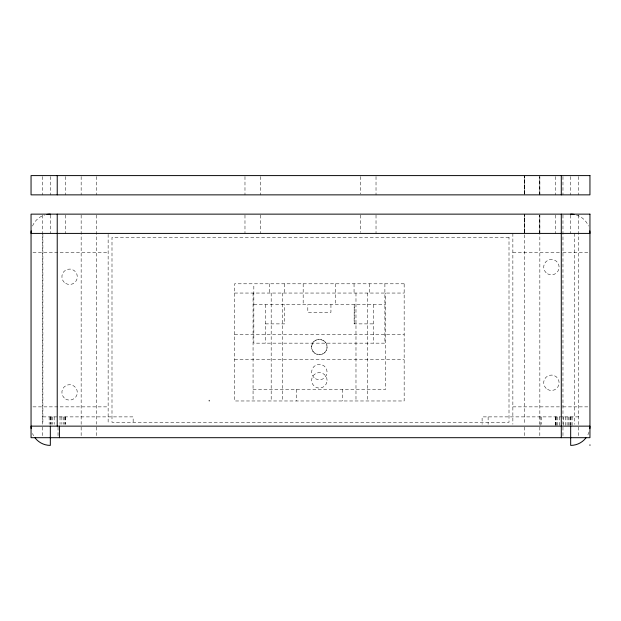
<?xml version="1.0" encoding="UTF-8"?>
<svg xmlns="http://www.w3.org/2000/svg" width="621" height="621" viewBox="0 0 621 621"><rect width="100%" height="100%" fill="white"/><g stroke="black" fill="none" stroke-linecap="round" stroke-linejoin="round"><path stroke-width="0.47" stroke-dasharray="3.1 2.33" d="M32.975 252.685L108.139 252.685M512.861 252.685L562.005 252.685M562.968 252.685L589.95 252.685M234.559 293.05L404.162 293.05M253.834 304.608L384.888 304.608M265.4 323.883L284.674 323.883L284.674 304.608M354.203 323.883L354.203 304.608L354.125 323.883L373.322 323.883M234.559 334.292L404.162 334.292M234.559 359.73L404.162 359.73M253.065 389.414L385.657 389.414L385.657 293.05M32.975 406.864L108.139 406.864M512.861 406.864L562.005 406.864M562.968 406.864L589.95 406.864M42.888 416.885L133.158 416.885L133.158 424.283M578.663 416.885L482.113 416.885L482.113 424.283M578.384 176.558L578.384 194.862M578.384 215.099L578.384 426.138M578.384 427.101L578.384 437.696M574.34 233.411L574.34 424.283M572.104 416.885L572.104 426.138M570.955 416.885L570.955 426.138M570.676 176.558L570.676 194.862M570.676 215.099L570.676 233.411M570.691 416.885L570.691 426.138M569.923 416.885L569.923 426.138M568.696 416.885L568.696 426.138M567.097 416.885L567.097 426.138M565.242 416.885L565.242 426.138M563.247 416.885L563.247 426.138M562.968 176.558L562.968 194.862M562.968 215.099L562.968 424.197M562.968 427.101L562.968 437.696M559.389 416.885L559.389 426.138M557.79 416.885L557.79 426.138M556.563 416.885L556.563 426.138M555.795 416.885L555.795 426.138M555.531 416.885L555.531 426.138M555.259 176.558L555.259 194.862M555.259 215.099L555.259 233.411M555.259 416.885L555.259 424.283M541.729 416.885L541.729 424.283M540.115 416.885L540.115 426.138M539.843 176.558L539.843 194.862M539.843 215.099L539.843 424.197M539.812 427.101L539.812 437.696M524.458 233.411L524.458 215.099L524.427 424.197M524.458 427.101L524.458 437.696M512.861 233.411L512.861 424.197M488.122 416.885L488.122 424.283M384.888 283.797L384.888 343.157L253.834 343.157L253.834 283.797M376.023 176.558L376.023 194.862M376.023 215.099L376.023 233.411M373.322 304.608L373.322 343.157M369.472 283.797L369.472 293.05M367.539 293.05L367.539 400.972M360.607 176.558L360.607 193.899M360.607 215.099L360.607 232.448M355.98 293.05L355.98 400.972M354.055 283.797L354.055 293.05M342.489 389.414L342.489 400.972M335.55 283.797L335.55 304.608M330.939 304.608L330.939 312.324L307.806 312.324L307.806 304.608M303.172 283.797L303.172 304.608M296.233 389.414L296.233 400.972M284.674 283.797L284.674 293.05M282.741 293.05L282.741 400.972M271.183 293.05L271.183 400.972M269.25 283.797L269.25 293.05M265.4 304.608L265.4 343.157M260.393 176.558L260.393 194.862M260.393 215.099L260.393 233.411M253.065 293.05L253.065 400.972M244.977 176.558L244.977 194.862M244.977 215.099L244.977 233.411M108.139 234.381L108.139 424.197M96.573 176.558L96.573 194.862M96.573 215.099L96.573 424.197M96.573 427.101L96.573 437.696M81.157 176.558L81.157 194.862M81.157 215.099L81.157 424.283M81.157 427.101L81.157 437.696M65.741 176.558L65.741 194.862M65.741 215.099L65.741 233.411M65.741 416.885L65.741 424.283M65.477 416.885L65.477 424.283M64.708 416.885L64.708 424.283M63.482 416.885L63.482 424.283M61.883 416.885L61.883 424.283M60.027 416.885L60.027 424.283M58.032 427.101L58.032 437.696M54.174 416.885L54.174 424.283M52.583 416.885L52.583 424.283M51.357 416.885L51.357 424.283M50.588 416.885L50.588 424.283M50.324 176.558L50.324 194.862M50.324 215.099L50.324 233.411M50.324 416.885L50.324 424.283M49.168 416.885L49.168 424.283M42.888 234.381L42.888 424.283M42.616 176.558L42.616 194.862M42.616 215.099L42.616 424.197M42.616 427.101L42.616 437.696M33.635 435.771A19.274 19.274 0 0 1 32.517 433.512M589.057 431.921A19.274 19.274 0 0 1 587.365 435.771M576.467 215.029A19.274 19.274 0 0 1 588.483 226.036M32.517 226.036A19.274 19.274 0 0 1 44.533 215.029M311.734 345.866C309.895 355.608 325.885 358.007 326.988 348.156C328.827 338.414 312.837 336.015 311.734 345.866M509.003 237.269L111.997 237.269L111.997 422.28L509.003 422.28L509.003 237.269M404.162 283.797L234.559 283.797L234.559 400.972L404.162 400.972L404.162 283.797M327.073 380.355L326.809 378.36A7.708 7.708 0 0 0 311.649 380.355L311.913 382.35A7.708 7.708 0 0 0 327.073 380.355M524.535 193.899L524.458 175.596L524.535 193.899M524.535 232.448L524.458 214.136L524.535 232.448M539.812 194.862L539.789 176.558L539.812 194.862M539.812 233.411L539.789 215.099L539.812 233.411M524.458 194.862L524.458 176.558L524.427 194.862M65.741 399.086A7.708 7.708 0 0 0 77.307 392.41A7.708 7.708 0 0 0 65.741 385.734A7.708 7.708 0 0 0 65.741 399.086M65.741 283.448A7.708 7.708 0 0 0 77.307 276.772A7.708 7.708 0 0 0 65.741 270.096A7.708 7.708 0 0 0 65.741 283.448M547.551 389.445A7.708 7.708 0 0 0 559.117 382.769A7.708 7.708 0 0 0 547.551 376.093A7.708 7.708 0 0 0 547.551 389.445M547.551 273.814A7.708 7.708 0 0 0 559.117 267.139A7.708 7.708 0 0 0 547.551 260.463A7.708 7.708 0 0 0 547.551 273.814M314.56 353.038A7.708 7.708 0 0 0 326.988 348.156A7.708 7.708 0 0 0 316.539 339.834A7.708 7.708 0 0 0 314.56 353.038M315.507 378.74A7.708 7.708 0 0 0 327.073 372.064A7.708 7.708 0 0 0 315.507 365.389A7.708 7.708 0 0 0 315.507 378.74"/><path stroke-width="0.93" d="M589.95 444.799L589.95 445.404M570.676 426.138L570.676 445.404A19.274 19.274 0 0 0 585.968 437.867M561.291 175.596L561.291 194.862M561.291 214.136L561.291 437.696M209.215 400.366L209.215 400.972M59.422 426.138L59.422 437.696M57.225 175.596L57.225 194.862M57.225 214.136L57.225 426.138M50.324 426.138L50.324 445.404A19.274 19.274 0 0 1 35.032 437.867M31.213 428.653A19.274 19.274 0 0 1 31.05 426.138L589.95 426.138A19.274 19.274 0 0 1 589.787 428.653M570.676 214.136A19.274 19.274 0 0 1 574.029 214.431M589.787 230.896A19.274 19.274 0 0 1 589.95 233.411L31.05 233.411A19.274 19.274 0 0 1 31.213 230.896M46.971 214.431A19.274 19.274 0 0 1 50.324 214.136M589.95 175.596L31.05 175.596L31.05 194.862L589.95 194.862L589.95 175.596M589.95 214.136L31.05 214.136L31.05 437.696L589.95 437.696L589.95 214.136"/></g></svg>
